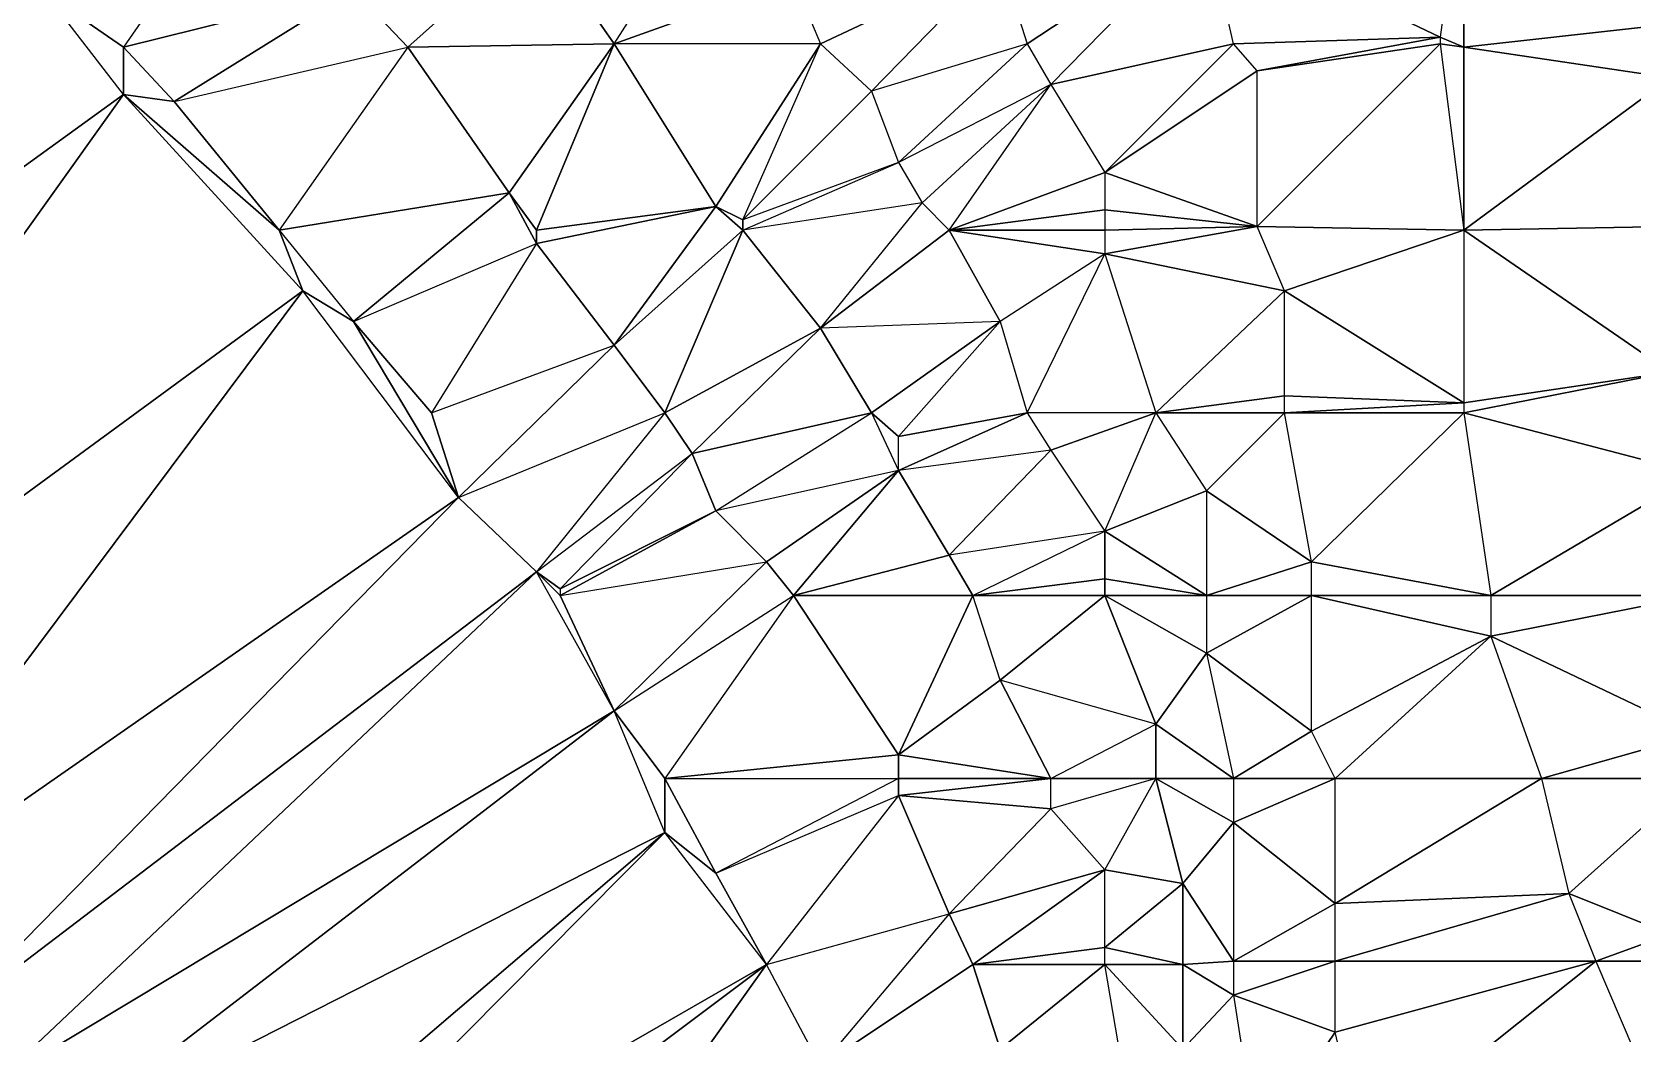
# Model space of a CAD drawing. Header units: metres. Extents: x 121.06818 to 121.07159, y 3.17836 to 3.18313.
# Drawn here: x 121.068943 to 121.069416, y 3.1790445 to 3.1793405 of the extents above; entities that cross this region are included whole.
import ezdxf

# ---------------------------------------------------------------- set-up
doc = ezdxf.new("R2010")
doc.units = ezdxf.units.M

msp = doc.modelspace()

# ---------------------------------------------------------------- linework, layer by layer
at = {"layer": 'DELAUNEY2509', "color": 252}
msp.add_3dface([(121.069, 3.178973, 0.0101), (121.069016, 3.178957, 0.0101), (121.06916, 3.179065, 0.0101)], dxfattribs=at)
at = {"layer": 'DELAUNEY2524', "color": 252}
msp.add_3dface([(121.068985, 3.17898, 0.0101), (121.069, 3.178973, 0.0101), (121.06913, 3.179104, 0.0101)], dxfattribs=at)
at = {"layer": 'DELAUNEY2650', "color": 252}
msp.add_3dface([(121.068947, 3.179011, 0.0101), (121.068985, 3.17898, 0.0101), (121.06913, 3.179104, 0.0101)], dxfattribs=at)
at = {"layer": 'DELAUNEY2710', "color": 252}
msp.add_3dface([(121.068932, 3.17903, 0.0101), (121.068947, 3.179011, 0.0101), (121.069115, 3.17914, 0.0101)], dxfattribs=at)
at = {"layer": 'DELAUNEY2724', "color": 252}
msp.add_3dface([(121.068916, 3.179047, 0.0101), (121.068932, 3.17903, 0.0101), (121.069092, 3.179181, 0.0101)], dxfattribs=at)
at = {"layer": 'DELAUNEY2782', "color": 252}
msp.add_3dface([(121.069016, 3.178957, 0.0101), (121.069061, 3.178926, 0.0101), (121.06916, 3.179065, 0.0101)], dxfattribs=at)
at = {"layer": 'DELAUNEY2798', "color": 252}
msp.add_3dface([(121.069061, 3.178926, 0.0101), (121.069176, 3.179035, 0.0101), (121.06916, 3.179065, 0.0101)], dxfattribs=at)
at = {"layer": 'DELAUNEY2859', "color": 252}
msp.add_3dface([(121.069305, 3.179011, 0.01006), (121.069336, 3.179011, 0.01005), (121.069328, 3.179045, 0.01005)], dxfattribs=at)
at = {"layer": 'DELAUNEY2870', "color": 252}
msp.add_3dface([(121.069176, 3.179035, 0.0101), (121.06916, 3.179065, 0.0101), (121.069214, 3.17908, 0.01009)], dxfattribs=at)
at = {"layer": 'DELAUNEY2895', "color": 252}
msp.add_3dface([(121.06942, 3.179031, 0.01004), (121.069336, 3.179011, 0.01005), (121.069405, 3.179066, 0.01004)], dxfattribs=at)
at = {"layer": 'DELAUNEY2935', "color": 252}
msp.add_3dface([(121.069283, 3.17904, 0.01007), (121.069267, 3.179024, 0.01008), (121.06926, 3.179065, 0.01008)], dxfattribs=at)
at = {"layer": 'DELAUNEY2943', "color": 252}
msp.add_3dface([(121.069, 3.178973, 0.0101), (121.06916, 3.179065, 0.0101), (121.06913, 3.179104, 0.0101)], dxfattribs=at)
at = {"layer": 'DELAUNEY2944', "color": 252}
msp.add_3dface([(121.069305, 3.179011, 0.01006), (121.069328, 3.179045, 0.01005), (121.069298, 3.179056, 0.01006)], dxfattribs=at)
at = {"layer": 'DELAUNEY2945', "color": 252}
msp.add_3dface([(121.069336, 3.179011, 0.01005), (121.069328, 3.179045, 0.01005), (121.069405, 3.179066, 0.01004)], dxfattribs=at)
at = {"layer": 'DELAUNEY2954', "color": 252}
msp.add_3dface([(121.06916, 3.179065, 0.0101), (121.06913, 3.179104, 0.0101), (121.069145, 3.179092, 0.0101)], dxfattribs=at)
at = {"layer": 'DELAUNEY2955', "color": 252}
msp.add_3dface([(121.069305, 3.179011, 0.01006), (121.069283, 3.17904, 0.01007), (121.069298, 3.179056, 0.01006)], dxfattribs=at)
at = {"layer": 'DELAUNEY2966', "color": 252}
msp.add_3dface([(121.069176, 3.179035, 0.0101), (121.069229, 3.17904, 0.01009), (121.069221, 3.179065, 0.01009)], dxfattribs=at)
at = {"layer": 'DELAUNEY2980', "color": 252}
msp.add_3dface([(121.069229, 3.17904, 0.01009), (121.069267, 3.179024, 0.01008), (121.06926, 3.179065, 0.01008)], dxfattribs=at)
at = {"layer": 'DELAUNEY2981', "color": 252}
msp.add_3dface([(121.069298, 3.179056, 0.01006), (121.069283, 3.17904, 0.01007), (121.069283, 3.179065, 0.01007)], dxfattribs=at)
at = {"layer": 'DELAUNEY2982', "color": 252}
msp.add_3dface([(121.069405, 3.179066, 0.01004), (121.06942, 3.179031, 0.01004), (121.069427, 3.179066, 0.01004)], dxfattribs=at)
at = {"layer": 'DELAUNEY2994', "color": 252}
msp.add_3dface([(121.069298, 3.179056, 0.01006), (121.069328, 3.179045, 0.01005), (121.069328, 3.179066, 0.01005)], dxfattribs=at)
at = {"layer": 'DELAUNEY3007', "color": 252}
msp.add_3dface([(121.069405, 3.179066, 0.01004), (121.069328, 3.179045, 0.01005), (121.069328, 3.179066, 0.01005)], dxfattribs=at)
at = {"layer": 'DELAUNEY3023', "color": 252}
msp.add_3dface([(121.069229, 3.17904, 0.01009), (121.06926, 3.179065, 0.01008), (121.069221, 3.179065, 0.01009)], dxfattribs=at)
at = {"layer": 'DELAUNEY3034', "color": 252}
msp.add_3dface([(121.069176, 3.179035, 0.0101), (121.069221, 3.179065, 0.01009), (121.069214, 3.17908, 0.01009)], dxfattribs=at)
at = {"layer": 'DELAUNEY3035', "color": 252}
msp.add_3dface([(121.069283, 3.17904, 0.01007), (121.06926, 3.179065, 0.01008), (121.069283, 3.179065, 0.01007)], dxfattribs=at)
at = {"layer": 'DELAUNEY3050', "color": 252}
msp.add_3dface([(121.06916, 3.179065, 0.0101), (121.069145, 3.179092, 0.0101), (121.069199, 3.179115, 0.01009)], dxfattribs=at)
at = {"layer": 'DELAUNEY3061', "color": 252}
msp.add_3dface([(121.069145, 3.179092, 0.0101), (121.06913, 3.179104, 0.0101), (121.06913, 3.17912, 0.0101)], dxfattribs=at)
at = {"layer": 'DELAUNEY3081', "color": 252}
msp.add_3dface([(121.069283, 3.179065, 0.01007), (121.06926, 3.179065, 0.01008), (121.06926, 3.17907, 0.01008)], dxfattribs=at)
at = {"layer": 'DELAUNEY3082', "color": 252}
msp.add_3dface([(121.069405, 3.179066, 0.01004), (121.069427, 3.179066, 0.01004), (121.069427, 3.179074, 0.01004)], dxfattribs=at)
at = {"layer": 'DELAUNEY3092', "color": 252}
msp.add_3dface([(121.069298, 3.179056, 0.01006), (121.069283, 3.179065, 0.01007), (121.069298, 3.179066, 0.01006)], dxfattribs=at)
at = {"layer": 'DELAUNEY3093', "color": 252}
msp.add_3dface([(121.069298, 3.179056, 0.01006), (121.069328, 3.179066, 0.01005), (121.069298, 3.179066, 0.01006)], dxfattribs=at)
at = {"layer": 'DELAUNEY3104', "color": 252}
msp.add_3dface([(121.069405, 3.179066, 0.01004), (121.069328, 3.179066, 0.01005), (121.069397, 3.179086, 0.01004)], dxfattribs=at)
at = {"layer": 'DELAUNEY3116', "color": 252}
msp.add_3dface([(121.069214, 3.17908, 0.01009), (121.069221, 3.179065, 0.01009), (121.06926, 3.179093, 0.01008)], dxfattribs=at)
at = {"layer": 'DELAUNEY3117', "color": 252}
msp.add_3dface([(121.069221, 3.179065, 0.01009), (121.06926, 3.179065, 0.01008), (121.06926, 3.17907, 0.01008)], dxfattribs=at)
at = {"layer": 'DELAUNEY3128', "color": 252}
msp.add_3dface([(121.06916, 3.179065, 0.0101), (121.069214, 3.17908, 0.01009), (121.069199, 3.179115, 0.01009)], dxfattribs=at)
at = {"layer": 'DELAUNEY3129', "color": 252}
msp.add_3dface([(121.069298, 3.179066, 0.01006), (121.069283, 3.179065, 0.01007), (121.069283, 3.179089, 0.01007)], dxfattribs=at)
at = {"layer": 'DELAUNEY3130', "color": 252}
msp.add_3dface([(121.069298, 3.179066, 0.01006), (121.069328, 3.179066, 0.01005), (121.069328, 3.179083, 0.01005)], dxfattribs=at)
at = {"layer": 'DELAUNEY3131', "color": 252}
msp.add_3dface([(121.069397, 3.179086, 0.01004), (121.069328, 3.179066, 0.01005), (121.069328, 3.179083, 0.01005)], dxfattribs=at)
at = {"layer": 'DELAUNEY3132', "color": 252}
msp.add_3dface([(121.069397, 3.179086, 0.01004), (121.069405, 3.179066, 0.01004), (121.069427, 3.179074, 0.01004)], dxfattribs=at)
at = {"layer": 'DELAUNEY3168', "color": 252}
msp.add_3dface([(121.068878, 3.17907, 0.0101), (121.068916, 3.179047, 0.0101), (121.069069, 3.179203, 0.0101)], dxfattribs=at)
at = {"layer": 'DELAUNEY3169', "color": 252}
msp.add_3dface([(121.069221, 3.179065, 0.01009), (121.06926, 3.17907, 0.01008), (121.06926, 3.179093, 0.01008)], dxfattribs=at)
at = {"layer": 'DELAUNEY3182', "color": 252}
msp.add_3dface([(121.069283, 3.179065, 0.01007), (121.06926, 3.17907, 0.01008), (121.069283, 3.179089, 0.01007)], dxfattribs=at)
at = {"layer": 'DELAUNEY3208', "color": 252}
msp.add_3dface([(121.068947, 3.179011, 0.0101), (121.06913, 3.179104, 0.0101), (121.069115, 3.17914, 0.0101)], dxfattribs=at)
at = {"layer": 'DELAUNEY3209', "color": 252}
msp.add_3dface([(121.069298, 3.179066, 0.01006), (121.069328, 3.179083, 0.01005), (121.069298, 3.179107, 0.01006)], dxfattribs=at)
at = {"layer": 'DELAUNEY3217', "color": 252}
msp.add_3dface([(121.069283, 3.179089, 0.01007), (121.06926, 3.17907, 0.01008), (121.06926, 3.179093, 0.01008)], dxfattribs=at)
at = {"layer": 'DELAUNEY3218', "color": 252}
msp.add_3dface([(121.069397, 3.179086, 0.01004), (121.069328, 3.179083, 0.01005), (121.069389, 3.17912, 0.01004)], dxfattribs=at)
at = {"layer": 'DELAUNEY3227', "color": 252}
msp.add_3dface([(121.069298, 3.179066, 0.01006), (121.069283, 3.179089, 0.01007), (121.069298, 3.179107, 0.01006)], dxfattribs=at)
at = {"layer": 'DELAUNEY3232', "color": 252}
msp.add_3dface([(121.06913, 3.179104, 0.0101), (121.069115, 3.17914, 0.0101), (121.06913, 3.17912, 0.0101)], dxfattribs=at)
at = {"layer": 'DELAUNEY3233', "color": 252}
msp.add_3dface([(121.069397, 3.179086, 0.01004), (121.069427, 3.179074, 0.01004), (121.069435, 3.17912, 0.01004)], dxfattribs=at)
at = {"layer": 'DELAUNEY3243', "color": 252}
msp.add_3dface([(121.069214, 3.17908, 0.01009), (121.06926, 3.179093, 0.01008), (121.069244, 3.179111, 0.01008)], dxfattribs=at)
at = {"layer": 'DELAUNEY3244', "color": 252}
msp.add_3dface([(121.069283, 3.179089, 0.01007), (121.06926, 3.179093, 0.01008), (121.069275, 3.17912, 0.01007)], dxfattribs=at)
at = {"layer": 'DELAUNEY3254', "color": 252}
msp.add_3dface([(121.068932, 3.17903, 0.0101), (121.069115, 3.17914, 0.0101), (121.069092, 3.179181, 0.0101)], dxfattribs=at)
at = {"layer": 'DELAUNEY3255', "color": 252}
msp.add_3dface([(121.069298, 3.179107, 0.01006), (121.069283, 3.179089, 0.01007), (121.069275, 3.17912, 0.01007)], dxfattribs=at)
at = {"layer": 'DELAUNEY3263', "color": 252}
msp.add_3dface([(121.069199, 3.179115, 0.01009), (121.069214, 3.17908, 0.01009), (121.069244, 3.179111, 0.01008)], dxfattribs=at)
at = {"layer": 'DELAUNEY3264', "color": 252}
msp.add_3dface([(121.069298, 3.179107, 0.01006), (121.069328, 3.179083, 0.01005), (121.069328, 3.17912, 0.01005)], dxfattribs=at)
at = {"layer": 'DELAUNEY3282', "color": 252}
msp.add_3dface([(121.069244, 3.179111, 0.01008), (121.06926, 3.179093, 0.01008), (121.069275, 3.17912, 0.01007)], dxfattribs=at)
at = {"layer": 'DELAUNEY3296', "color": 252}
msp.add_3dface([(121.069145, 3.179092, 0.0101), (121.069199, 3.179115, 0.01009), (121.069199, 3.17912, 0.01009)], dxfattribs=at)
at = {"layer": 'DELAUNEY3314', "color": 252}
msp.add_3dface([(121.069389, 3.17912, 0.01004), (121.069328, 3.179083, 0.01005), (121.069328, 3.17912, 0.01005)], dxfattribs=at)
at = {"layer": 'DELAUNEY3315', "color": 252}
msp.add_3dface([(121.069389, 3.17912, 0.01004), (121.069397, 3.179086, 0.01004), (121.069435, 3.17912, 0.01004)], dxfattribs=at)
at = {"layer": 'DELAUNEY3346', "color": 252}
msp.add_3dface([(121.068825, 3.179119, 0.0101), (121.068878, 3.17907, 0.0101), (121.069023, 3.179264, 0.0101)], dxfattribs=at)
at = {"layer": 'DELAUNEY3358', "color": 252}
msp.add_3dface([(121.069298, 3.179107, 0.01006), (121.069328, 3.17912, 0.01005), (121.069298, 3.17912, 0.01006)], dxfattribs=at)
at = {"layer": 'DELAUNEY3359', "color": 252}
msp.add_3dface([(121.069389, 3.17912, 0.01004), (121.069328, 3.17912, 0.01005), (121.069374, 3.179162, 0.01004)], dxfattribs=at)
at = {"layer": 'DELAUNEY3369', "color": 252}
msp.add_3dface([(121.069199, 3.179115, 0.01009), (121.069244, 3.179111, 0.01008), (121.069244, 3.17912, 0.01008)], dxfattribs=at)
at = {"layer": 'DELAUNEY3389', "color": 252}
msp.add_3dface([(121.069298, 3.179107, 0.01006), (121.069275, 3.17912, 0.01007), (121.069298, 3.17912, 0.01006)], dxfattribs=at)
at = {"layer": 'DELAUNEY3402', "color": 252}
msp.add_3dface([(121.069115, 3.17914, 0.0101), (121.069092, 3.179181, 0.0101), (121.069099, 3.179174, 0.0101)], dxfattribs=at)
at = {"layer": 'DELAUNEY3403', "color": 252}
msp.add_3dface([(121.069275, 3.17912, 0.01007), (121.069244, 3.179111, 0.01008), (121.069244, 3.17912, 0.01008)], dxfattribs=at)
at = {"layer": 'DELAUNEY3404', "color": 252}
msp.add_3dface([(121.069389, 3.17912, 0.01004), (121.069435, 3.17912, 0.01004), (121.069435, 3.179133, 0.01004)], dxfattribs=at)
at = {"layer": 'DELAUNEY3410', "color": 252}
msp.add_3dface([(121.068916, 3.179047, 0.0101), (121.069092, 3.179181, 0.0101), (121.069069, 3.179203, 0.0101)], dxfattribs=at)
at = {"layer": 'DELAUNEY3411', "color": 252}
msp.add_3dface([(121.069145, 3.179092, 0.0101), (121.06913, 3.17912, 0.0101), (121.069199, 3.17912, 0.01009)], dxfattribs=at)
at = {"layer": 'DELAUNEY3412', "color": 252}
msp.add_3dface([(121.069298, 3.17912, 0.01006), (121.069275, 3.17912, 0.01007), (121.069275, 3.179136, 0.01007)], dxfattribs=at)
at = {"layer": 'DELAUNEY3421', "color": 252}
msp.add_3dface([(121.069092, 3.179181, 0.0101), (121.069069, 3.179203, 0.0101), (121.06913, 3.179228, 0.01009)], dxfattribs=at)
at = {"layer": 'DELAUNEY3422', "color": 252}
msp.add_3dface([(121.06913, 3.17912, 0.0101), (121.069115, 3.17914, 0.0101), (121.069168, 3.179174, 0.01009)], dxfattribs=at)
at = {"layer": 'DELAUNEY3423', "color": 252}
msp.add_3dface([(121.069199, 3.179115, 0.01009), (121.069244, 3.17912, 0.01008), (121.069199, 3.17912, 0.01009)], dxfattribs=at)
at = {"layer": 'DELAUNEY3424', "color": 252}
msp.add_3dface([(121.069298, 3.17912, 0.01006), (121.069328, 3.17912, 0.01005), (121.069321, 3.179134, 0.01005)], dxfattribs=at)
at = {"layer": 'DELAUNEY3442', "color": 252}
msp.add_3dface([(121.069275, 3.17912, 0.01007), (121.069244, 3.17912, 0.01008), (121.069275, 3.179136, 0.01007)], dxfattribs=at)
at = {"layer": 'DELAUNEY3454', "color": 252}
msp.add_3dface([(121.069199, 3.17912, 0.01009), (121.069244, 3.17912, 0.01008), (121.069199, 3.179127, 0.01009)], dxfattribs=at)
at = {"layer": 'DELAUNEY3464', "color": 252}
msp.add_3dface([(121.06913, 3.17912, 0.0101), (121.069199, 3.17912, 0.01009), (121.069199, 3.179127, 0.01009)], dxfattribs=at)
at = {"layer": 'DELAUNEY3465', "color": 252}
msp.add_3dface([(121.069298, 3.17912, 0.01006), (121.069321, 3.179134, 0.01005), (121.06929, 3.179157, 0.01006)], dxfattribs=at)
at = {"layer": 'DELAUNEY3466', "color": 252}
msp.add_3dface([(121.069328, 3.17912, 0.01005), (121.069321, 3.179134, 0.01005), (121.069374, 3.179162, 0.01004)], dxfattribs=at)
at = {"layer": 'DELAUNEY3479', "color": 252}
msp.add_3dface([(121.06913, 3.17912, 0.0101), (121.069199, 3.179127, 0.01009), (121.069168, 3.179174, 0.01009)], dxfattribs=at)
at = {"layer": 'DELAUNEY3500', "color": 252}
msp.add_3dface([(121.069199, 3.179127, 0.01009), (121.069244, 3.17912, 0.01008), (121.069229, 3.179149, 0.01008)], dxfattribs=at)
at = {"layer": 'DELAUNEY3501', "color": 252}
msp.add_3dface([(121.069199, 3.179127, 0.01009), (121.069229, 3.179149, 0.01008), (121.069221, 3.179174, 0.01008)], dxfattribs=at)
at = {"layer": 'DELAUNEY3502', "color": 252}
msp.add_3dface([(121.069229, 3.179149, 0.01008), (121.069244, 3.17912, 0.01008), (121.069275, 3.179136, 0.01007)], dxfattribs=at)
at = {"layer": 'DELAUNEY3503', "color": 252}
msp.add_3dface([(121.069389, 3.17912, 0.01004), (121.069435, 3.179133, 0.01004), (121.069374, 3.179162, 0.01004)], dxfattribs=at)
at = {"layer": 'DELAUNEY3517', "color": 252}
msp.add_3dface([(121.069298, 3.17912, 0.01006), (121.069275, 3.179136, 0.01007), (121.06929, 3.179157, 0.01006)], dxfattribs=at)
at = {"layer": 'DELAUNEY3546', "color": 252}
msp.add_3dface([(121.069115, 3.17914, 0.0101), (121.069099, 3.179174, 0.0101), (121.06916, 3.179184, 0.01009)], dxfattribs=at)
at = {"layer": 'DELAUNEY3552', "color": 252}
msp.add_3dface([(121.069099, 3.179174, 0.0101), (121.069092, 3.179181, 0.0101), (121.069099, 3.179176, 0.0101)], dxfattribs=at)
at = {"layer": 'DELAUNEY3562', "color": 252}
msp.add_3dface([(121.069168, 3.179174, 0.01009), (121.069199, 3.179127, 0.01009), (121.069221, 3.179174, 0.01008)], dxfattribs=at)
at = {"layer": 'DELAUNEY3563', "color": 252}
msp.add_3dface([(121.06929, 3.179157, 0.01006), (121.069275, 3.179136, 0.01007), (121.06926, 3.179174, 0.01007)], dxfattribs=at)
at = {"layer": 'DELAUNEY3572', "color": 252}
msp.add_3dface([(121.06929, 3.179157, 0.01006), (121.069321, 3.179134, 0.01005), (121.069321, 3.179174, 0.01005)], dxfattribs=at)
at = {"layer": 'DELAUNEY3573', "color": 252}
msp.add_3dface([(121.069374, 3.179162, 0.01004), (121.069321, 3.179134, 0.01005), (121.069321, 3.179174, 0.01005)], dxfattribs=at)
at = {"layer": 'DELAUNEY3586', "color": 252}
msp.add_3dface([(121.069275, 3.179136, 0.01007), (121.069229, 3.179149, 0.01008), (121.06926, 3.179174, 0.01007)], dxfattribs=at)
at = {"layer": 'DELAUNEY3604', "color": 252}
msp.add_3dface([(121.069115, 3.17914, 0.0101), (121.069168, 3.179174, 0.01009), (121.06916, 3.179184, 0.01009)], dxfattribs=at)
at = {"layer": 'DELAUNEY3625', "color": 252}
msp.add_3dface([(121.06926, 3.179174, 0.01007), (121.069229, 3.179149, 0.01008), (121.069221, 3.179174, 0.01008)], dxfattribs=at)
at = {"layer": 'DELAUNEY3626', "color": 252}
msp.add_3dface([(121.069374, 3.179162, 0.01004), (121.069435, 3.179133, 0.01004), (121.069435, 3.179174, 0.01004)], dxfattribs=at)
at = {"layer": 'DELAUNEY3649', "color": 252}
msp.add_3dface([(121.06929, 3.179157, 0.01006), (121.069321, 3.179174, 0.01005), (121.06929, 3.179174, 0.01006)], dxfattribs=at)
at = {"layer": 'DELAUNEY3650', "color": 252}
msp.add_3dface([(121.069374, 3.179162, 0.01004), (121.069321, 3.179174, 0.01005), (121.069374, 3.179174, 0.01004)], dxfattribs=at)
at = {"layer": 'DELAUNEY3651', "color": 252}
msp.add_3dface([(121.069374, 3.179162, 0.01004), (121.069435, 3.179174, 0.01004), (121.069374, 3.179174, 0.01004)], dxfattribs=at)
at = {"layer": 'DELAUNEY3666', "color": 252}
msp.add_3dface([(121.068878, 3.17907, 0.0101), (121.069069, 3.179203, 0.0101), (121.069023, 3.179264, 0.0101)], dxfattribs=at)
at = {"layer": 'DELAUNEY3667', "color": 252}
msp.add_3dface([(121.06929, 3.179157, 0.01006), (121.06926, 3.179174, 0.01007), (121.06929, 3.179174, 0.01006)], dxfattribs=at)
at = {"layer": 'DELAUNEY3686', "color": 252}
msp.add_3dface([(121.069168, 3.179174, 0.01009), (121.069221, 3.179174, 0.01008), (121.069214, 3.179186, 0.01008)], dxfattribs=at)
at = {"layer": 'DELAUNEY3696', "color": 252}
msp.add_3dface([(121.06916, 3.179184, 0.01009), (121.069168, 3.179174, 0.01009), (121.069199, 3.179211, 0.01008)], dxfattribs=at)
at = {"layer": 'DELAUNEY3708', "color": 252}
msp.add_3dface([(121.069069, 3.179203, 0.0101), (121.069023, 3.179264, 0.0101), (121.069038, 3.179255, 0.0101)], dxfattribs=at)
at = {"layer": 'DELAUNEY3716', "color": 252}
msp.add_3dface([(121.069168, 3.179174, 0.01009), (121.069214, 3.179186, 0.01008), (121.069199, 3.179211, 0.01008)], dxfattribs=at)
at = {"layer": 'DELAUNEY3717', "color": 252}
msp.add_3dface([(121.069214, 3.179186, 0.01008), (121.069221, 3.179174, 0.01008), (121.06926, 3.179193, 0.01007)], dxfattribs=at)
at = {"layer": 'DELAUNEY3718', "color": 252}
msp.add_3dface([(121.06926, 3.179174, 0.01007), (121.069221, 3.179174, 0.01008), (121.06926, 3.179179, 0.01007)], dxfattribs=at)
at = {"layer": 'DELAUNEY3719', "color": 252}
msp.add_3dface([(121.06929, 3.179174, 0.01006), (121.06926, 3.179174, 0.01007), (121.06926, 3.179179, 0.01007)], dxfattribs=at)
at = {"layer": 'DELAUNEY3720', "color": 252}
msp.add_3dface([(121.06929, 3.179174, 0.01006), (121.069321, 3.179174, 0.01005), (121.069321, 3.179184, 0.01005)], dxfattribs=at)
at = {"layer": 'DELAUNEY3721', "color": 252}
msp.add_3dface([(121.069374, 3.179174, 0.01004), (121.069321, 3.179174, 0.01005), (121.069321, 3.179184, 0.01005)], dxfattribs=at)
at = {"layer": 'DELAUNEY3732', "color": 252}
msp.add_3dface([(121.069099, 3.179174, 0.0101), (121.06916, 3.179184, 0.01009), (121.069145, 3.179199, 0.01009)], dxfattribs=at)
at = {"layer": 'DELAUNEY3733', "color": 252}
msp.add_3dface([(121.069099, 3.179174, 0.0101), (121.069145, 3.179199, 0.01009), (121.069099, 3.179176, 0.0101)], dxfattribs=at)
at = {"layer": 'DELAUNEY3734', "color": 252}
msp.add_3dface([(121.069145, 3.179199, 0.01009), (121.06916, 3.179184, 0.01009), (121.069199, 3.179211, 0.01008)], dxfattribs=at)
at = {"layer": 'DELAUNEY3735', "color": 252}
msp.add_3dface([(121.069374, 3.179174, 0.01004), (121.069435, 3.179174, 0.01004), (121.069435, 3.17921, 0.01004)], dxfattribs=at)
at = {"layer": 'DELAUNEY3781', "color": 252}
msp.add_3dface([(121.069099, 3.179176, 0.0101), (121.069092, 3.179181, 0.0101), (121.069138, 3.179216, 0.01009)], dxfattribs=at)
at = {"layer": 'DELAUNEY3782', "color": 252}
msp.add_3dface([(121.069099, 3.179176, 0.0101), (121.069145, 3.179199, 0.01009), (121.069138, 3.179216, 0.01009)], dxfattribs=at)
at = {"layer": 'DELAUNEY3783', "color": 252}
msp.add_3dface([(121.06926, 3.179179, 0.01007), (121.069221, 3.179174, 0.01008), (121.06926, 3.179193, 0.01007)], dxfattribs=at)
at = {"layer": 'DELAUNEY3784', "color": 252}
msp.add_3dface([(121.06929, 3.179174, 0.01006), (121.06926, 3.179179, 0.01007), (121.06926, 3.179193, 0.01007)], dxfattribs=at)
at = {"layer": 'DELAUNEY3804', "color": 252}
msp.add_3dface([(121.06929, 3.179174, 0.01006), (121.069321, 3.179184, 0.01005), (121.06929, 3.179205, 0.01006)], dxfattribs=at)
at = {"layer": 'DELAUNEY3819', "color": 252}
msp.add_3dface([(121.068825, 3.179119, 0.0101), (121.069023, 3.179264, 0.0101), (121.06897, 3.179322, 0.0101)], dxfattribs=at)
at = {"layer": 'DELAUNEY3820', "color": 252}
msp.add_3dface([(121.069374, 3.179174, 0.01004), (121.069321, 3.179184, 0.01005), (121.069366, 3.179228, 0.01004)], dxfattribs=at)
at = {"layer": 'DELAUNEY3841', "color": 252}
msp.add_3dface([(121.06929, 3.179174, 0.01006), (121.06926, 3.179193, 0.01007), (121.06929, 3.179205, 0.01006)], dxfattribs=at)
at = {"layer": 'DELAUNEY3852', "color": 252}
msp.add_3dface([(121.069199, 3.179211, 0.01008), (121.069214, 3.179186, 0.01008), (121.069244, 3.179217, 0.01007)], dxfattribs=at)
at = {"layer": 'DELAUNEY3853', "color": 252}
msp.add_3dface([(121.06929, 3.179205, 0.01006), (121.06926, 3.179193, 0.01007), (121.069275, 3.179228, 0.01006)], dxfattribs=at)
at = {"layer": 'DELAUNEY3868', "color": 252}
msp.add_3dface([(121.069038, 3.179255, 0.0101), (121.069023, 3.179264, 0.0101), (121.069016, 3.179282, 0.0101)], dxfattribs=at)
at = {"layer": 'DELAUNEY3869', "color": 252}
msp.add_3dface([(121.069069, 3.179203, 0.0101), (121.069038, 3.179255, 0.0101), (121.069061, 3.179228, 0.0101)], dxfattribs=at)
at = {"layer": 'DELAUNEY3870', "color": 252}
msp.add_3dface([(121.06929, 3.179205, 0.01006), (121.069321, 3.179184, 0.01005), (121.069313, 3.179228, 0.01005)], dxfattribs=at)
at = {"layer": 'DELAUNEY3881', "color": 252}
msp.add_3dface([(121.069069, 3.179203, 0.0101), (121.069061, 3.179228, 0.0101), (121.069115, 3.179248, 0.01009)], dxfattribs=at)
at = {"layer": 'DELAUNEY3882', "color": 252}
msp.add_3dface([(121.06926, 3.179193, 0.01007), (121.069214, 3.179186, 0.01008), (121.069244, 3.179217, 0.01007)], dxfattribs=at)
at = {"layer": 'DELAUNEY3883', "color": 252}
msp.add_3dface([(121.069374, 3.179174, 0.01004), (121.069435, 3.17921, 0.01004), (121.069366, 3.179228, 0.01004)], dxfattribs=at)
at = {"layer": 'DELAUNEY3895', "color": 252}
msp.add_3dface([(121.069061, 3.179228, 0.0101), (121.069038, 3.179255, 0.0101), (121.069092, 3.179278, 0.01009)], dxfattribs=at)
at = {"layer": 'DELAUNEY3896', "color": 252}
msp.add_3dface([(121.069244, 3.179217, 0.01007), (121.06926, 3.179193, 0.01007), (121.069275, 3.179228, 0.01006)], dxfattribs=at)
at = {"layer": 'DELAUNEY3908', "color": 252}
msp.add_3dface([(121.069138, 3.179216, 0.01009), (121.069145, 3.179199, 0.01009), (121.069191, 3.179228, 0.01008)], dxfattribs=at)
at = {"layer": 'DELAUNEY3909', "color": 252}
msp.add_3dface([(121.069366, 3.179228, 0.01004), (121.069321, 3.179184, 0.01005), (121.069313, 3.179228, 0.01005)], dxfattribs=at)
at = {"layer": 'DELAUNEY3929', "color": 252}
msp.add_3dface([(121.069092, 3.179181, 0.0101), (121.069138, 3.179216, 0.01009), (121.06913, 3.179228, 0.01009)], dxfattribs=at)
at = {"layer": 'DELAUNEY3944', "color": 252}
msp.add_3dface([(121.06929, 3.179205, 0.01006), (121.069313, 3.179228, 0.01005), (121.069275, 3.179228, 0.01006)], dxfattribs=at)
at = {"layer": 'DELAUNEY3956', "color": 252}
msp.add_3dface([(121.06913, 3.179228, 0.01009), (121.069138, 3.179216, 0.01009), (121.069176, 3.179253, 0.01008)], dxfattribs=at)
at = {"layer": 'DELAUNEY3957', "color": 252}
msp.add_3dface([(121.069366, 3.179228, 0.01004), (121.069435, 3.17921, 0.01004), (121.069427, 3.17924, 0.01004)], dxfattribs=at)
at = {"layer": 'DELAUNEY3970', "color": 252}
msp.add_3dface([(121.069145, 3.179199, 0.01009), (121.069191, 3.179228, 0.01008), (121.069199, 3.179211, 0.01008)], dxfattribs=at)
at = {"layer": 'DELAUNEY3971', "color": 252}
msp.add_3dface([(121.069191, 3.179228, 0.01008), (121.069199, 3.179211, 0.01008), (121.069199, 3.179221, 0.01008)], dxfattribs=at)
at = {"layer": 'DELAUNEY3972', "color": 252}
msp.add_3dface([(121.069244, 3.179217, 0.01007), (121.069199, 3.179211, 0.01008), (121.069237, 3.179228, 0.01007)], dxfattribs=at)
at = {"layer": 'DELAUNEY3973', "color": 252}
msp.add_3dface([(121.069237, 3.179228, 0.01007), (121.069199, 3.179211, 0.01008), (121.069199, 3.179221, 0.01008)], dxfattribs=at)
at = {"layer": 'DELAUNEY3974', "color": 252}
msp.add_3dface([(121.069237, 3.179228, 0.01007), (121.069244, 3.179217, 0.01007), (121.069275, 3.179228, 0.01006)], dxfattribs=at)
at = {"layer": 'DELAUNEY3989', "color": 252}
msp.add_3dface([(121.068764, 3.179173, 0.0101), (121.068825, 3.179119, 0.0101), (121.06897, 3.179322, 0.0101)], dxfattribs=at)
at = {"layer": 'DELAUNEY3990', "color": 252}
msp.add_3dface([(121.069023, 3.179264, 0.0101), (121.06897, 3.179322, 0.0101), (121.069016, 3.179282, 0.0101)], dxfattribs=at)
at = {"layer": 'DELAUNEY3991', "color": 252}
msp.add_3dface([(121.069069, 3.179203, 0.0101), (121.06913, 3.179228, 0.01009), (121.069115, 3.179248, 0.01009)], dxfattribs=at)
at = {"layer": 'DELAUNEY3992', "color": 252}
msp.add_3dface([(121.069366, 3.179228, 0.01004), (121.069313, 3.179228, 0.01005), (121.069366, 3.179231, 0.01004)], dxfattribs=at)
at = {"layer": 'DELAUNEY4023', "color": 252}
msp.add_3dface([(121.069191, 3.179228, 0.01008), (121.069199, 3.179221, 0.01008), (121.069229, 3.179255, 0.01007)], dxfattribs=at)
at = {"layer": 'DELAUNEY4024', "color": 252}
msp.add_3dface([(121.069237, 3.179228, 0.01007), (121.069199, 3.179221, 0.01008), (121.069229, 3.179255, 0.01007)], dxfattribs=at)
at = {"layer": 'DELAUNEY4040', "color": 252}
msp.add_3dface([(121.069115, 3.179248, 0.01009), (121.06913, 3.179228, 0.01009), (121.069153, 3.179282, 0.01008)], dxfattribs=at)
at = {"layer": 'DELAUNEY4041', "color": 252}
msp.add_3dface([(121.069138, 3.179216, 0.01009), (121.069191, 3.179228, 0.01008), (121.069176, 3.179253, 0.01008)], dxfattribs=at)
at = {"layer": 'DELAUNEY4042', "color": 252}
msp.add_3dface([(121.069366, 3.179228, 0.01004), (121.069427, 3.17924, 0.01004), (121.069366, 3.179231, 0.01004)], dxfattribs=at)
at = {"layer": 'DELAUNEY4066', "color": 252}
msp.add_3dface([(121.069275, 3.179228, 0.01006), (121.069313, 3.179228, 0.01005), (121.069313, 3.179233, 0.01005)], dxfattribs=at)
at = {"layer": 'DELAUNEY4081', "color": 252}
msp.add_3dface([(121.069061, 3.179228, 0.0101), (121.069115, 3.179248, 0.01009), (121.069092, 3.179278, 0.01009)], dxfattribs=at)
at = {"layer": 'DELAUNEY4094', "color": 252}
msp.add_3dface([(121.069176, 3.179253, 0.01008), (121.069191, 3.179228, 0.01008), (121.069229, 3.179255, 0.01007)], dxfattribs=at)
at = {"layer": 'DELAUNEY4095', "color": 252}
msp.add_3dface([(121.069366, 3.179231, 0.01004), (121.069313, 3.179228, 0.01005), (121.069313, 3.179233, 0.01005)], dxfattribs=at)
at = {"layer": 'DELAUNEY4113', "color": 252}
msp.add_3dface([(121.069275, 3.179228, 0.01006), (121.069313, 3.179233, 0.01005), (121.069313, 3.179264, 0.01005)], dxfattribs=at)
at = {"layer": 'DELAUNEY4114', "color": 252}
msp.add_3dface([(121.069366, 3.179231, 0.01004), (121.069427, 3.17924, 0.01004), (121.069366, 3.179282, 0.01004)], dxfattribs=at)
at = {"layer": 'DELAUNEY4126', "color": 252}
msp.add_3dface([(121.069366, 3.179231, 0.01004), (121.069313, 3.179233, 0.01005), (121.069313, 3.179264, 0.01005)], dxfattribs=at)
at = {"layer": 'DELAUNEY4142', "color": 252}
msp.add_3dface([(121.068764, 3.179173, 0.0101), (121.06897, 3.179322, 0.0101), (121.068947, 3.179352, 0.0101)], dxfattribs=at)
at = {"layer": 'DELAUNEY4143', "color": 252}
msp.add_3dface([(121.06913, 3.179228, 0.01009), (121.069176, 3.179253, 0.01008), (121.069153, 3.179282, 0.01008)], dxfattribs=at)
at = {"layer": 'DELAUNEY4144', "color": 252}
msp.add_3dface([(121.069229, 3.179255, 0.01007), (121.069237, 3.179228, 0.01007), (121.06926, 3.179275, 0.01006)], dxfattribs=at)
at = {"layer": 'DELAUNEY4145', "color": 252}
msp.add_3dface([(121.069275, 3.179228, 0.01006), (121.069237, 3.179228, 0.01007), (121.06926, 3.179275, 0.01006)], dxfattribs=at)
at = {"layer": 'DELAUNEY4169', "color": 252}
msp.add_3dface([(121.069016, 3.179282, 0.0101), (121.06897, 3.179322, 0.0101), (121.068985, 3.17932, 0.0101)], dxfattribs=at)
at = {"layer": 'DELAUNEY4199', "color": 252}
msp.add_3dface([(121.06926, 3.179275, 0.01006), (121.069229, 3.179255, 0.01007), (121.069214, 3.179282, 0.01007)], dxfattribs=at)
at = {"layer": 'DELAUNEY4200', "color": 252}
msp.add_3dface([(121.06926, 3.179275, 0.01006), (121.069275, 3.179228, 0.01006), (121.069313, 3.179264, 0.01005)], dxfattribs=at)
at = {"layer": 'DELAUNEY4208', "color": 252}
msp.add_3dface([(121.069092, 3.179278, 0.01009), (121.069115, 3.179248, 0.01009), (121.069145, 3.179289, 0.01008)], dxfattribs=at)
at = {"layer": 'DELAUNEY4209', "color": 252}
msp.add_3dface([(121.069366, 3.179231, 0.01004), (121.069313, 3.179264, 0.01005), (121.069366, 3.179282, 0.01004)], dxfattribs=at)
at = {"layer": 'DELAUNEY4227', "color": 252}
msp.add_3dface([(121.069229, 3.179255, 0.01007), (121.069176, 3.179253, 0.01008), (121.069214, 3.179282, 0.01007)], dxfattribs=at)
at = {"layer": 'DELAUNEY4245', "color": 252}
msp.add_3dface([(121.069115, 3.179248, 0.01009), (121.069153, 3.179282, 0.01008), (121.069145, 3.179289, 0.01008)], dxfattribs=at)
at = {"layer": 'DELAUNEY4246', "color": 252}
msp.add_3dface([(121.069153, 3.179282, 0.01008), (121.069176, 3.179253, 0.01008), (121.069206, 3.17929, 0.01007)], dxfattribs=at)
at = {"layer": 'DELAUNEY4247', "color": 252}
msp.add_3dface([(121.069366, 3.179282, 0.01004), (121.069313, 3.179264, 0.01005), (121.069305, 3.179283, 0.01005)], dxfattribs=at)
at = {"layer": 'DELAUNEY4257', "color": 252}
msp.add_3dface([(121.069038, 3.179255, 0.0101), (121.069092, 3.179278, 0.01009), (121.069084, 3.179293, 0.01009)], dxfattribs=at)
at = {"layer": 'DELAUNEY4258', "color": 252}
msp.add_3dface([(121.069214, 3.179282, 0.01007), (121.069176, 3.179253, 0.01008), (121.069206, 3.17929, 0.01007)], dxfattribs=at)
at = {"layer": 'DELAUNEY4259', "color": 252}
msp.add_3dface([(121.06926, 3.179275, 0.01006), (121.069313, 3.179264, 0.01005), (121.069305, 3.179283, 0.01005)], dxfattribs=at)
at = {"layer": 'DELAUNEY4260', "color": 252}
msp.add_3dface([(121.069366, 3.179282, 0.01004), (121.069427, 3.17924, 0.01004), (121.069427, 3.179283, 0.01004)], dxfattribs=at)
at = {"layer": 'DELAUNEY4277', "color": 252}
msp.add_3dface([(121.068764, 3.179173, 0.0101), (121.068947, 3.179352, 0.0101), (121.068916, 3.17939, 0.0101)], dxfattribs=at)
at = {"layer": 'DELAUNEY4278', "color": 252}
msp.add_3dface([(121.069366, 3.179282, 0.01004), (121.069427, 3.179283, 0.01004), (121.069427, 3.179327, 0.01004)], dxfattribs=at)
at = {"layer": 'DELAUNEY4290', "color": 252}
msp.add_3dface([(121.06897, 3.179322, 0.0101), (121.068947, 3.179352, 0.0101), (121.06897, 3.179336, 0.0101)], dxfattribs=at)
at = {"layer": 'DELAUNEY4307', "color": 252}
msp.add_3dface([(121.06926, 3.179275, 0.01006), (121.069305, 3.179283, 0.01005), (121.06926, 3.179282, 0.01006)], dxfattribs=at)
at = {"layer": 'DELAUNEY4335', "color": 252}
msp.add_3dface([(121.069145, 3.179289, 0.01008), (121.069153, 3.179282, 0.01008), (121.069153, 3.179285, 0.01008)], dxfattribs=at)
at = {"layer": 'DELAUNEY4358', "color": 252}
msp.add_3dface([(121.069038, 3.179255, 0.0101), (121.069084, 3.179293, 0.01009), (121.069016, 3.179282, 0.0101)], dxfattribs=at)
at = {"layer": 'DELAUNEY4359', "color": 252}
msp.add_3dface([(121.069084, 3.179293, 0.01009), (121.069092, 3.179278, 0.01009), (121.069092, 3.179282, 0.01009)], dxfattribs=at)
at = {"layer": 'DELAUNEY4360', "color": 252}
msp.add_3dface([(121.069206, 3.17929, 0.01007), (121.069214, 3.179282, 0.01007), (121.069244, 3.179325, 0.01006)], dxfattribs=at)
at = {"layer": 'DELAUNEY4388', "color": 252}
msp.add_3dface([(121.069092, 3.179278, 0.01009), (121.069145, 3.179289, 0.01008), (121.069092, 3.179282, 0.01009)], dxfattribs=at)
at = {"layer": 'DELAUNEY4398', "color": 252}
msp.add_3dface([(121.068985, 3.17932, 0.0101), (121.06897, 3.179322, 0.0101), (121.06897, 3.179336, 0.0101)], dxfattribs=at)
at = {"layer": 'DELAUNEY4399', "color": 252}
msp.add_3dface([(121.069016, 3.179282, 0.0101), (121.068985, 3.17932, 0.0101), (121.069054, 3.179336, 0.01009)], dxfattribs=at)
at = {"layer": 'DELAUNEY4400', "color": 252}
msp.add_3dface([(121.06926, 3.179275, 0.01006), (121.069214, 3.179282, 0.01007), (121.06926, 3.179282, 0.01006)], dxfattribs=at)
at = {"layer": 'DELAUNEY4401', "color": 252}
msp.add_3dface([(121.06926, 3.179282, 0.01006), (121.069214, 3.179282, 0.01007), (121.06926, 3.179288, 0.01006)], dxfattribs=at)
at = {"layer": 'DELAUNEY4418', "color": 252}
msp.add_3dface([(121.069084, 3.179293, 0.01009), (121.069092, 3.179282, 0.01009), (121.069115, 3.179337, 0.01008)], dxfattribs=at)
at = {"layer": 'DELAUNEY4419', "color": 252}
msp.add_3dface([(121.069092, 3.179282, 0.01009), (121.069145, 3.179289, 0.01008), (121.069115, 3.179337, 0.01008)], dxfattribs=at)
at = {"layer": 'DELAUNEY4420', "color": 252}
msp.add_3dface([(121.069153, 3.179285, 0.01008), (121.069153, 3.179282, 0.01008), (121.069199, 3.179302, 0.01007)], dxfattribs=at)
at = {"layer": 'DELAUNEY4421', "color": 252}
msp.add_3dface([(121.069206, 3.17929, 0.01007), (121.069153, 3.179282, 0.01008), (121.069199, 3.179302, 0.01007)], dxfattribs=at)
at = {"layer": 'DELAUNEY4422', "color": 252}
msp.add_3dface([(121.06926, 3.179282, 0.01006), (121.069305, 3.179283, 0.01005), (121.06926, 3.179288, 0.01006)], dxfattribs=at)
at = {"layer": 'DELAUNEY4434', "color": 252}
msp.add_3dface([(121.069199, 3.179302, 0.01007), (121.069206, 3.17929, 0.01007), (121.069244, 3.179325, 0.01006)], dxfattribs=at)
at = {"layer": 'DELAUNEY4435', "color": 252}
msp.add_3dface([(121.06926, 3.179288, 0.01006), (121.069214, 3.179282, 0.01007), (121.06926, 3.179299, 0.01006)], dxfattribs=at)
at = {"layer": 'DELAUNEY4454', "color": 252}
msp.add_3dface([(121.069145, 3.179289, 0.01008), (121.069153, 3.179285, 0.01008), (121.069176, 3.179337, 0.01007)], dxfattribs=at)
at = {"layer": 'DELAUNEY4455', "color": 252}
msp.add_3dface([(121.069199, 3.179302, 0.01007), (121.069153, 3.179285, 0.01008), (121.069191, 3.179323, 0.01007)], dxfattribs=at)
at = {"layer": 'DELAUNEY4456', "color": 252}
msp.add_3dface([(121.06926, 3.179288, 0.01006), (121.069305, 3.179283, 0.01005), (121.06926, 3.179299, 0.01006)], dxfattribs=at)
at = {"layer": 'DELAUNEY4457', "color": 252}
msp.add_3dface([(121.069366, 3.179282, 0.01004), (121.069305, 3.179283, 0.01005), (121.069359, 3.179337, 0.01004)], dxfattribs=at)
at = {"layer": 'DELAUNEY4475', "color": 252}
msp.add_3dface([(121.069016, 3.179282, 0.0101), (121.069084, 3.179293, 0.01009), (121.069054, 3.179336, 0.01009)], dxfattribs=at)
at = {"layer": 'DELAUNEY4499', "color": 252}
msp.add_3dface([(121.06926, 3.179299, 0.01006), (121.069214, 3.179282, 0.01007), (121.069244, 3.179325, 0.01006)], dxfattribs=at)
at = {"layer": 'DELAUNEY4512', "color": 252}
msp.add_3dface([(121.06926, 3.179299, 0.01006), (121.069305, 3.179283, 0.01005), (121.069305, 3.179329, 0.01005)], dxfattribs=at)
at = {"layer": 'DELAUNEY4538', "color": 252}
msp.add_3dface([(121.069054, 3.179336, 0.01009), (121.069084, 3.179293, 0.01009), (121.069115, 3.179337, 0.01008)], dxfattribs=at)
at = {"layer": 'DELAUNEY4542', "color": 252}
msp.add_3dface([(121.069191, 3.179323, 0.01007), (121.069153, 3.179285, 0.01008), (121.069176, 3.179337, 0.01007)], dxfattribs=at)
at = {"layer": 'DELAUNEY4543', "color": 252}
msp.add_3dface([(121.069244, 3.179325, 0.01006), (121.06926, 3.179299, 0.01006), (121.069298, 3.179337, 0.01005)], dxfattribs=at)
at = {"layer": 'DELAUNEY4560', "color": 252}
msp.add_3dface([(121.069115, 3.179337, 0.01008), (121.069145, 3.179289, 0.01008), (121.069176, 3.179337, 0.01007)], dxfattribs=at)
at = {"layer": 'DELAUNEY4561', "color": 252}
msp.add_3dface([(121.069191, 3.179323, 0.01007), (121.069199, 3.179302, 0.01007), (121.069237, 3.179337, 0.01006)], dxfattribs=at)
at = {"layer": 'DELAUNEY4562', "color": 252}
msp.add_3dface([(121.06926, 3.179299, 0.01006), (121.069305, 3.179329, 0.01005), (121.069298, 3.179337, 0.01005)], dxfattribs=at)
at = {"layer": 'DELAUNEY4563', "color": 252}
msp.add_3dface([(121.069305, 3.179283, 0.01005), (121.069305, 3.179329, 0.01005), (121.069359, 3.179337, 0.01004)], dxfattribs=at)
at = {"layer": 'DELAUNEY4564', "color": 252}
msp.add_3dface([(121.069359, 3.179337, 0.01004), (121.069366, 3.179282, 0.01004), (121.069366, 3.179336, 0.01004)], dxfattribs=at)
at = {"layer": 'DELAUNEY4565', "color": 252}
msp.add_3dface([(121.069366, 3.179282, 0.01004), (121.069427, 3.179327, 0.01004), (121.069366, 3.179336, 0.01004)], dxfattribs=at)
at = {"layer": 'DELAUNEY4579', "color": 252}
msp.add_3dface([(121.069359, 3.179337, 0.01004), (121.069305, 3.179329, 0.01005), (121.069359, 3.179339, 0.01004)], dxfattribs=at)
at = {"layer": 'DELAUNEY4598', "color": 252}
msp.add_3dface([(121.069176, 3.179337, 0.01007), (121.069191, 3.179323, 0.01007), (121.069229, 3.179362, 0.01006)], dxfattribs=at)
at = {"layer": 'DELAUNEY4599', "color": 252}
msp.add_3dface([(121.069244, 3.179325, 0.01006), (121.069199, 3.179302, 0.01007), (121.069237, 3.179337, 0.01006)], dxfattribs=at)
at = {"layer": 'DELAUNEY4600', "color": 252}
msp.add_3dface([(121.069359, 3.179337, 0.01004), (121.069366, 3.179336, 0.01004), (121.069359, 3.179339, 0.01004)], dxfattribs=at)
at = {"layer": 'DELAUNEY4601', "color": 252}
msp.add_3dface([(121.069366, 3.179336, 0.01004), (121.069427, 3.179327, 0.01004), (121.06942, 3.179342, 0.01004)], dxfattribs=at)
at = {"layer": 'DELAUNEY4641', "color": 252}
msp.add_3dface([(121.069237, 3.179337, 0.01006), (121.069244, 3.179325, 0.01006), (121.06929, 3.179372, 0.01005)], dxfattribs=at)
at = {"layer": 'DELAUNEY4642', "color": 252}
msp.add_3dface([(121.069305, 3.179329, 0.01005), (121.069298, 3.179337, 0.01005), (121.069359, 3.179339, 0.01004)], dxfattribs=at)
at = {"layer": 'DELAUNEY4664', "color": 252}
msp.add_3dface([(121.068985, 3.17932, 0.0101), (121.069054, 3.179336, 0.01009), (121.069038, 3.179353, 0.01009)], dxfattribs=at)
at = {"layer": 'DELAUNEY4682', "color": 252}
msp.add_3dface([(121.068985, 3.17932, 0.0101), (121.069038, 3.179353, 0.01009), (121.06897, 3.179336, 0.0101)], dxfattribs=at)
at = {"layer": 'DELAUNEY4683', "color": 252}
msp.add_3dface([(121.069038, 3.179353, 0.01009), (121.069054, 3.179336, 0.01009), (121.069092, 3.17937, 0.01008)], dxfattribs=at)
at = {"layer": 'DELAUNEY4684', "color": 252}
msp.add_3dface([(121.069237, 3.179337, 0.01006), (121.069191, 3.179323, 0.01007), (121.069229, 3.179362, 0.01006)], dxfattribs=at)
at = {"layer": 'DELAUNEY4685', "color": 252}
msp.add_3dface([(121.069366, 3.179336, 0.01004), (121.06942, 3.179342, 0.01004), (121.069366, 3.179391, 0.01004)], dxfattribs=at)
at = {"layer": 'DELAUNEY4705', "color": 252}
msp.add_3dface([(121.069176, 3.179337, 0.01007), (121.069115, 3.179337, 0.01008), (121.069168, 3.179356, 0.01007)], dxfattribs=at)
at = {"layer": 'DELAUNEY4706', "color": 252}
msp.add_3dface([(121.069244, 3.179325, 0.01006), (121.069298, 3.179337, 0.01005), (121.06929, 3.179372, 0.01005)], dxfattribs=at)
at = {"layer": 'DELAUNEY4717', "color": 252}
msp.add_3dface([(121.069054, 3.179336, 0.01009), (121.069115, 3.179337, 0.01008), (121.069092, 3.17937, 0.01008)], dxfattribs=at)
at = {"layer": 'DELAUNEY4744', "color": 252}
msp.add_3dface([(121.06897, 3.179336, 0.0101), (121.068947, 3.179352, 0.0101), (121.069008, 3.179391, 0.01009)], dxfattribs=at)
at = {"layer": 'DELAUNEY4773', "color": 252}
msp.add_3dface([(121.069168, 3.179356, 0.01007), (121.069115, 3.179337, 0.01008), (121.069145, 3.179384, 0.01007)], dxfattribs=at)
at = {"layer": 'DELAUNEY4774', "color": 252}
msp.add_3dface([(121.069168, 3.179356, 0.01007), (121.069176, 3.179337, 0.01007), (121.069229, 3.179362, 0.01006)], dxfattribs=at)
at = {"layer": 'DELAUNEY4786', "color": 252}
msp.add_3dface([(121.069359, 3.179339, 0.01004), (121.069366, 3.179336, 0.01004), (121.069366, 3.179391, 0.01004)], dxfattribs=at)
at = {"layer": 'DELAUNEY4803', "color": 252}
msp.add_3dface([(121.069092, 3.17937, 0.01008), (121.069115, 3.179337, 0.01008), (121.069145, 3.179384, 0.01007)], dxfattribs=at)
at = {"layer": 'DELAUNEY4813', "color": 252}
msp.add_3dface([(121.069229, 3.179362, 0.01006), (121.069237, 3.179337, 0.01006), (121.06929, 3.179372, 0.01005)], dxfattribs=at)
at = {"layer": 'DELAUNEY4841', "color": 252}
msp.add_3dface([(121.069298, 3.179337, 0.01005), (121.06929, 3.179372, 0.01005), (121.069359, 3.179339, 0.01004)], dxfattribs=at)
at = {"layer": 'DELAUNEY4857', "color": 252}
msp.add_3dface([(121.06897, 3.179336, 0.0101), (121.069038, 3.179353, 0.01009), (121.069008, 3.179391, 0.01009)], dxfattribs=at)
at = {"layer": 'DELAUNEY4926', "color": 252}
msp.add_3dface([(121.069359, 3.179339, 0.01004), (121.06929, 3.179372, 0.01005), (121.069366, 3.179391, 0.01004)], dxfattribs=at)

doc.saveas('drawing.dxf')
